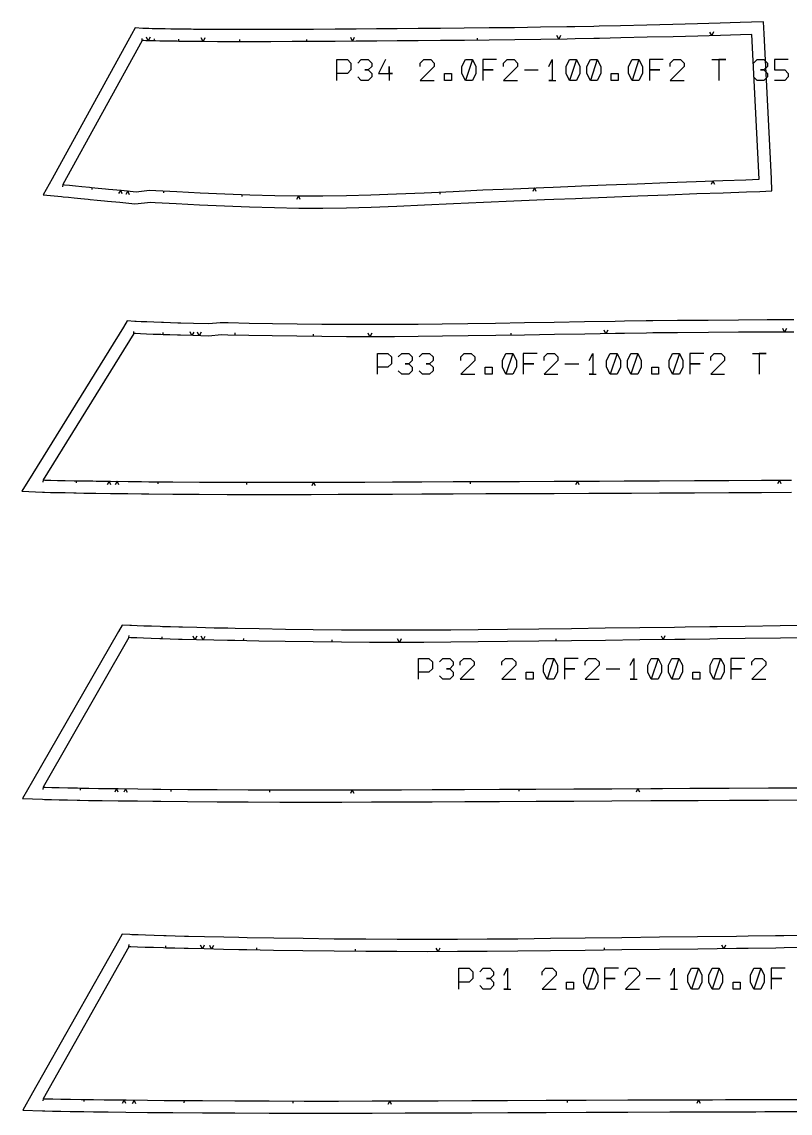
# Model space of a CAD drawing. Header units: metres. Extents: x -12 to 17699, y -154 to 17579.
# Drawn here: x 15967 to 16599, y 11891 to 12790 of the extents above; entities that cross this region are included whole.
import ezdxf

# ---------------------------------------------------------------- set-up
doc = ezdxf.new("R2010")
doc.units = ezdxf.units.M

msp = doc.modelspace()

# ---------------------------------------------------------------- linework, layer by layer
at = {"layer": 'Marge'}
msp.add_lwpolyline([(15999.187, 12645.829), (16000.511, 12645.687), (16004.917, 12645.276), (16009.745, 12644.843), (16015.091, 12644.325), (16021.247, 12643.693), (16022.845, 12643.525), (16028.487, 12642.96), (16034.602, 12642.365), (16037.085, 12642.134), (16047.306, 12641.152), (16059.647, 12639.89), (16072.871, 12641.36), (16076.296, 12640.985), (16093.711, 12640.031), (16112.942, 12639.07), (16133.264, 12638.167), (16153.951, 12637.393), (16174.455, 12636.804), (16194.514, 12636.459), (16214.211, 12636.405), (16233.841, 12636.659), (16253.982, 12637.239), (16275.347, 12638.086), (16298.127, 12639.083), (16321.948, 12640.168), (16346.533, 12641.299), (16371.457, 12642.385), (16396.729, 12643.399), (16404.329, 12643.697), (16422.329, 12644.383), (16427.695, 12644.588), (16448.032, 12645.425), (16473.493, 12646.44), (16498.322, 12647.392), (16522.029, 12648.264), (16543.877, 12649.046), (16562.907, 12649.722), (16573.891, 12650.137), (16584.009, 12650.52), (16583.501, 12660.633), (16577.5, 12779.931), (16577.007, 12789.743), (16567.187, 12789.423), (16557.796, 12789.117), (16541.47, 12788.611), (16522.715, 12788.063), (16502.374, 12787.508), (16481.096, 12786.976), (16459.271, 12786.48), (16441.851, 12786.113), (16437.261, 12786.018), (16421.795, 12785.721), (16415.279, 12785.599), (16393.567, 12785.237), (16372.196, 12784.928), (16351.141, 12784.671), (16330.711, 12784.459), (16311.153, 12784.283), (16292.82, 12784.135), (16275.524, 12784.001), (16258.628, 12783.871), (16241.666, 12783.742), (16224.398, 12783.616), (16206.766, 12783.502), (16189.017, 12783.41), (16171.625, 12783.351), (16155.221, 12783.332), (16140.393, 12783.354), (16135.897, 12783.365), (16127.566, 12783.4), (16116.815, 12783.471), (16107.929, 12783.547), (16105.841, 12783.567), (16100.6, 12783.622), (16095.824, 12783.681), (16094.455, 12783.699), (16089.176, 12783.778), (16084.548, 12783.854), (16080.468, 12783.928), (16076.898, 12783.999), (16075.844, 12784.021), (16073.852, 12784.066), (16071.234, 12784.134), (16069.065, 12784.201), (16067.487, 12784.261), (16066.613, 12784.303), (16066.229, 12784.328), (16059.891, 12784.737), (16056.826, 12779.174), (15991.494, 12660.597), (15984.239, 12647.43)], close=True, dxfattribs=at)
for points in [[(16601.951, 12544.361), (16580.101, 12544.25), (16556.405, 12544.101), (16531.611, 12543.92), (16506.206, 12543.722), (16485.887, 12543.558), (16480.536, 12543.474), (16462.556, 12543.195), (16454.961, 12543.077), (16429.691, 12542.681), (16404.781, 12542.277), (16380.239, 12541.875), (16356.474, 12541.498), (16333.776, 12541.152), (16312.575, 12540.851), (16292.67, 12540.621), (16273.283, 12540.479), (16253.821, 12540.429), (16233.96, 12540.479), (16213.613, 12540.622), (16193.063, 12540.847), (16172.854, 12541.146), (16153.725, 12541.496), (16136.38, 12541.88), (16129.911, 12541.974), (16120.593, 12541.051), (16107.908, 12541.373), (16097.486, 12541.639), (16094.993, 12541.716), (16088.855, 12541.899), (16083.138, 12542.117), (16081.514, 12542.177), (16075.125, 12542.433), (16069.591, 12542.628), (16064.842, 12542.796), (16060.786, 12542.993), (16059.453, 12543.095), (16053.39, 12543.558), (16050.189, 12538.387), (15975.545, 12417.791), (15966.572, 12403.294), (15983.605, 12402.538), (15985.127, 12402.47), (15990.222, 12402.333), (15995.848, 12402.229), (16002.128, 12402.112), (16009.303, 12401.96), (16011.207, 12401.924), (16017.683, 12401.8), (16024.789, 12401.699), (16027.611, 12401.659), (16039.514, 12401.521), (16053.902, 12401.354), (16065.021, 12401.207), (16071.067, 12401.14), (16090.819, 12400.96), (16112.605, 12400.81), (16135.609, 12400.701), (16159, 12400.638), (16182.158, 12400.624), (16204.77, 12400.658), (16226.932, 12400.735), (16248.999, 12400.841), (16271.641, 12400.959), (16295.732, 12401.078), (16321.507, 12401.195), (16348.492, 12401.308), (16376.359, 12401.417), (16404.641, 12401.53), (16433.329, 12401.653), (16441.951, 12401.69), (16462.365, 12401.779), (16468.442, 12401.805), (16491.448, 12401.905), (16520.307, 12402.028), (16548.458, 12402.146), (16575.346, 12402.265), (16600.125, 12402.378)], [(16618.913, 12292.692), (16590.766, 12292.327), (16561.912, 12291.952), (16538.909, 12291.658), (16532.833, 12291.579), (16512.422, 12291.318), (16503.8, 12291.208), (16475.116, 12290.838), (16446.837, 12290.464), (16418.975, 12290.092), (16391.995, 12289.742), (16366.228, 12289.422), (16342.157, 12289.143), (16319.557, 12288.929), (16297.545, 12288.799), (16275.447, 12288.758), (16252.898, 12288.815), (16229.797, 12288.965), (16206.463, 12289.199), (16183.514, 12289.506), (16161.788, 12289.867), (16142.087, 12290.26), (16136.041, 12290.397), (16124.911, 12290.625), (16110.527, 12290.961), (16098.688, 12291.239), (16095.868, 12291.316), (16088.876, 12291.505), (16082.403, 12291.722), (16080.547, 12291.785), (16073.317, 12292.047), (16067.033, 12292.253), (16061.598, 12292.43), (16056.895, 12292.631), (16055.375, 12292.73), (16049.158, 12293.131), (16046.058, 12287.728), (15975.375, 12164.58), (15967.204, 12150.343), (15983.603, 12149.612), (15985.3, 12149.536), (15990.954, 12149.38), (15997.212, 12149.26), (16004.209, 12149.125), (16012.207, 12148.95), (16014.326, 12148.908), (16021.541, 12148.765), (16029.451, 12148.646), (16032.593, 12148.599), (16045.848, 12148.434), (16061.873, 12148.236), (16074.272, 12148.071), (16080.996, 12147.991), (16102.99, 12147.772), (16127.246, 12147.586), (16152.858, 12147.444), (16178.897, 12147.354), (16204.675, 12147.319), (16229.842, 12147.341), (16254.507, 12147.414), (16279.068, 12147.524), (16304.27, 12147.656), (16331.087, 12147.795), (16359.779, 12147.938), (16389.817, 12148.081), (16420.837, 12148.221), (16452.319, 12148.366), (16484.249, 12148.519), (16493.847, 12148.566), (16516.568, 12148.676), (16523.333, 12148.708), (16548.941, 12148.832), (16581.064, 12148.985), (16612.4, 12149.134)], [(16619.398, 12037.529), (16593.793, 12037.222), (16587.029, 12037.14), (16564.31, 12036.869), (16554.713, 12036.754), (16522.785, 12036.37), (16491.306, 12035.983), (16460.289, 12035.599), (16430.256, 12035.236), (16401.572, 12034.901), (16374.775, 12034.607), (16349.613, 12034.377), (16325.106, 12034.23), (16300.503, 12034.174), (16275.396, 12034.219), (16249.674, 12034.362), (16223.689, 12034.592), (16198.131, 12034.901), (16173.933, 12035.267), (16151.987, 12035.67), (16145.264, 12035.811), (16132.861, 12036.052), (16116.84, 12036.399), (16103.647, 12036.686), (16100.506, 12036.765), (16092.708, 12036.961), (16085.495, 12037.188), (16083.423, 12037.253), (16075.371, 12037.527), (16068.37, 12037.742), (16062.298, 12037.927), (16057.025, 12038.14), (16055.329, 12038.244), (16049.086, 12038.628), (16046.009, 12033.181), (15975.341, 11908.066), (15967.29, 11893.811), (15983.649, 11893.156), (15985.522, 11893.081), (15991.733, 11892.933), (15998.62, 11892.823), (16006.337, 11892.698), (16015.162, 11892.534), (16017.495, 11892.496), (16025.451, 11892.363), (16034.163, 11892.257), (16037.628, 11892.215), (16052.235, 11892.072), (16069.9, 11891.9), (16083.575, 11891.759), (16090.981, 11891.691), (16115.22, 11891.508), (16141.948, 11891.361), (16170.166, 11891.259), (16198.853, 11891.209), (16227.248, 11891.211), (16254.967, 11891.263), (16282.13, 11891.359), (16309.177, 11891.481), (16336.931, 11891.612), (16366.467, 11891.736), (16398.071, 11891.855), (16431.161, 11891.967), (16465.335, 11892.07), (16500.018, 11892.178), (16535.194, 11892.3), (16545.768, 11892.337), (16570.798, 11892.426), (16578.25, 11892.451), (16606.46, 11892.549)]]:
    msp.add_lwpolyline(points, dxfattribs=at)
at = {"layer": 'Patron'}
msp.add_lwpolyline([(16000.253, 12655.772), (16001.576, 12655.63), (16005.843, 12655.233), (16010.637, 12654.803), (16016.056, 12654.278), (16022.268, 12653.641), (16023.889, 12653.471), (16029.483, 12652.911), (16035.571, 12652.318), (16038.012, 12652.091), (16048.261, 12651.107), (16060.664, 12649.838), (16071.564, 12651.274), (16076.872, 12650.969), (16094.258, 12650.016), (16113.441, 12649.057), (16133.708, 12648.157), (16154.324, 12647.386), (16174.742, 12646.8), (16194.686, 12646.457), (16214.238, 12646.405), (16233.711, 12646.658), (16253.693, 12647.235), (16274.951, 12648.079), (16297.69, 12649.074), (16321.493, 12650.157), (16346.073, 12651.288), (16371.021, 12652.376), (16396.329, 12653.391), (16403.936, 12653.69), (16421.949, 12654.376), (16427.312, 12654.581), (16447.621, 12655.416), (16473.095, 12656.432), (16497.939, 12657.384), (16521.661, 12658.257), (16543.519, 12659.04), (16562.552, 12659.716), (16573.513, 12660.13), (16567.513, 12779.428), (16558.105, 12779.122), (16541.762, 12778.616), (16522.987, 12778.067), (16502.624, 12777.512), (16481.324, 12776.979), (16459.482, 12776.482), (16442.058, 12776.115), (16437.454, 12776.02), (16421.981, 12775.722), (16415.446, 12775.6), (16393.711, 12775.238), (16372.318, 12774.929), (16351.244, 12774.671), (16330.801, 12774.459), (16311.234, 12774.283), (16292.898, 12774.135), (16275.601, 12774.002), (16258.705, 12773.872), (16241.739, 12773.742), (16224.462, 12773.616), (16206.817, 12773.502), (16189.05, 12773.41), (16171.637, 12773.351), (16155.207, 12773.332), (16140.369, 12773.354), (16135.855, 12773.365), (16127.5, 12773.4), (16116.729, 12773.471), (16107.837, 12773.548), (16105.735, 12773.567), (16100.477, 12773.623), (16095.696, 12773.682), (16094.306, 12773.7), (16089.01, 12773.779), (16084.367, 12773.856), (16080.269, 12773.93), (16076.69, 12774.001), (16075.619, 12774.024), (16073.591, 12774.069), (16070.924, 12774.139), (16068.681, 12774.208), (16066.992, 12774.273), (16065.968, 12774.324), (16065.585, 12774.349)], close=True, dxfattribs=at)
for points in [[(16602.002, 12534.361), (16580.163, 12534.25), (16556.478, 12534.101), (16531.689, 12533.92), (16506.287, 12533.722), (16486.045, 12533.56), (16480.691, 12533.476), (16462.712, 12533.197), (16455.118, 12533.078), (16429.853, 12532.682), (16404.944, 12532.278), (16380.398, 12531.877), (16356.626, 12531.499), (16333.918, 12531.153), (16312.69, 12530.852), (16292.743, 12530.621), (16273.309, 12530.479), (16253.796, 12530.43), (16233.889, 12530.479), (16213.504, 12530.622), (16192.915, 12530.848), (16172.671, 12531.147), (16153.504, 12531.499), (16136.129, 12531.883), (16130.825, 12532.016), (16120.339, 12531.054), (16107.653, 12531.376), (16097.18, 12531.644), (16094.694, 12531.72), (16088.474, 12531.907), (16082.773, 12532.124), (16081.114, 12532.185), (16074.772, 12532.439), (16069.234, 12532.634), (16064.349, 12532.809), (16060.024, 12533.022), (16058.692, 12533.124), (15984.048, 12412.528), (15985.57, 12412.461), (15990.488, 12412.329), (15996.031, 12412.228), (16002.314, 12412.111), (16009.515, 12411.958), (16011.398, 12411.922), (16017.874, 12411.799), (16024.931, 12411.698), (16027.753, 12411.658), (16039.63, 12411.52), (16054.018, 12411.354), (16065.153, 12411.206), (16071.178, 12411.14), (16090.911, 12410.959), (16112.673, 12410.81), (16135.657, 12410.701), (16159.027, 12410.638), (16182.164, 12410.624), (16204.755, 12410.658), (16226.897, 12410.735), (16248.951, 12410.84), (16271.589, 12410.959), (16295.683, 12411.078), (16321.462, 12411.195), (16348.45, 12411.308), (16376.32, 12411.417), (16404.602, 12411.529), (16433.286, 12411.653), (16441.908, 12411.69), (16462.321, 12411.779), (16468.399, 12411.805), (16491.404, 12411.905), (16520.264, 12412.027), (16548.416, 12412.146), (16575.302, 12412.265), (16600.079, 12412.377)], [(16619.043, 12282.693), (16590.895, 12282.327), (16562.04, 12281.953), (16539.038, 12281.658), (16532.961, 12281.58), (16512.55, 12281.319), (16503.929, 12281.208), (16475.248, 12280.839), (16446.97, 12280.464), (16419.104, 12280.093), (16392.12, 12279.743), (16366.344, 12279.423), (16342.252, 12279.144), (16319.616, 12278.929), (16297.563, 12278.799), (16275.422, 12278.758), (16252.833, 12278.815), (16229.697, 12278.966), (16206.329, 12279.2), (16183.348, 12279.507), (16161.588, 12279.869), (16141.86, 12280.262), (16135.836, 12280.399), (16124.677, 12280.627), (16110.292, 12280.964), (16098.417, 12281.243), (16095.597, 12281.319), (16088.541, 12281.511), (16082.067, 12281.728), (16080.185, 12281.791), (16072.988, 12282.052), (16066.707, 12282.259), (16061.166, 12282.439), (16056.25, 12282.652), (16054.73, 12282.75), (15984.048, 12159.602), (15985.746, 12159.526), (15991.227, 12159.377), (15997.403, 12159.259), (16004.403, 12159.123), (16012.426, 12158.948), (16014.524, 12158.906), (16021.739, 12158.763), (16029.601, 12158.645), (16032.743, 12158.598), (16045.972, 12158.434), (16061.997, 12158.235), (16074.405, 12158.07), (16081.115, 12157.99), (16103.09, 12157.772), (16127.323, 12157.586), (16152.914, 12157.444), (16178.932, 12157.354), (16204.688, 12157.319), (16229.834, 12157.341), (16254.478, 12157.414), (16279.023, 12157.524), (16304.218, 12157.656), (16331.036, 12157.795), (16359.729, 12157.938), (16389.769, 12158.081), (16420.792, 12158.221), (16452.273, 12158.366), (16484.201, 12158.519), (16493.799, 12158.565), (16516.52, 12158.676), (16523.286, 12158.708), (16548.893, 12158.832), (16581.017, 12158.985), (16612.352, 12159.134)], [(16619.518, 12027.53), (16593.914, 12027.223), (16587.149, 12027.141), (16564.43, 12026.87), (16554.833, 12026.755), (16522.908, 12026.371), (16491.43, 12025.983), (16460.41, 12025.6), (16430.373, 12025.237), (16401.682, 12024.902), (16374.866, 12024.608), (16349.673, 12024.377), (16325.129, 12024.23), (16300.485, 12024.174), (16275.34, 12024.219), (16249.585, 12024.363), (16223.568, 12024.593), (16197.98, 12024.902), (16173.749, 12025.269), (16151.778, 12025.672), (16145.069, 12025.812), (16132.645, 12026.055), (16116.623, 12026.402), (16103.396, 12026.689), (16100.254, 12026.768), (16092.393, 12026.966), (16085.181, 12027.193), (16083.083, 12027.259), (16075.063, 12027.531), (16068.065, 12027.747), (16061.891, 12027.935), (16056.412, 12028.159), (16054.716, 12028.263), (15984.048, 11903.148), (15985.922, 11903.073), (15991.969, 11902.93), (15998.779, 11902.822), (16006.499, 11902.697), (16015.347, 11902.533), (16017.661, 11902.494), (16025.617, 11902.362), (16034.285, 11902.257), (16037.75, 11902.215), (16052.333, 11902.072), (16069.997, 11901.9), (16083.678, 11901.759), (16091.074, 11901.69), (16115.295, 11901.507), (16142.003, 11901.361), (16170.202, 11901.259), (16198.87, 11901.209), (16227.247, 11901.211), (16254.949, 11901.263), (16282.095, 11901.359), (16309.131, 11901.481), (16336.884, 11901.612), (16366.425, 11901.736), (16398.034, 11901.855), (16431.128, 11901.967), (16465.305, 11902.07), (16499.987, 11902.178), (16535.16, 11902.3), (16545.732, 11902.337), (16570.763, 11902.426), (16578.216, 11902.451), (16606.426, 11902.549)]]:
    msp.add_lwpolyline(points, dxfattribs=at)
at = {"layer": 'Repers points'}
for p, q in [((16065.585, 12774.349), (16065.701, 12776.145)), ((16075.619, 12774.024), (16075.659, 12775.823)), ((16095.696, 12773.682), (16095.719, 12775.482)), ((16145.895, 12773.346), (16145.897, 12775.146)), ((16201.114, 12773.472), (16201.105, 12775.272)), ((16341.67, 12774.572), (16341.651, 12776.372)), ((16000.253, 12655.772), (16000.061, 12653.982)), ((16024.282, 12653.431), (16024.103, 12651.64)), ((16083.291, 12650.617), (16083.192, 12648.82)), ((16147.715, 12647.633), (16147.648, 12645.835)), ((16310.53, 12649.658), (16310.612, 12647.86)), ((16058.692, 12533.124), (16058.829, 12534.918)), ((16082.814, 12532.123), (16082.882, 12533.921)), ((16142.049, 12531.752), (16142.089, 12533.551)), ((16206.535, 12530.699), (16206.555, 12532.499)), ((16369.419, 12531.702), (16369.39, 12533.502)), ((15984.048, 12412.528), (15983.968, 12410.73)), ((16011.387, 12411.922), (16011.352, 12410.123)), ((16078.501, 12411.073), (16078.485, 12409.273)), ((16151.469, 12410.658), (16151.464, 12408.859)), ((16335.675, 12411.255), (16335.682, 12409.455)), ((16054.73, 12282.75), (16054.846, 12284.547)), ((16082.056, 12281.728), (16082.117, 12283.527)), ((16149.156, 12280.117), (16149.192, 12281.916)), ((16222.117, 12279.042), (16222.136, 12280.842)), ((16406.318, 12279.927), (16406.294, 12281.727)), ((15984.048, 12159.602), (15983.968, 12157.804)), ((16014.512, 12158.906), (16014.476, 12157.107)), ((16089.265, 12157.909), (16089.247, 12156.109)), ((16170.513, 12157.383), (16170.506, 12155.583)), ((16375.547, 12158.013), (16375.556, 12156.213)), ((16054.716, 12028.263), (16054.827, 12030.06)), ((16085.168, 12027.193), (16085.225, 12028.992)), ((16159.909, 12025.523), (16159.942, 12027.322)), ((16241.151, 12024.437), (16241.167, 12026.237)), ((16446.181, 12025.428), (16446.159, 12027.227)), ((15984.048, 11903.148), (15983.976, 11901.349)), ((16017.648, 11902.494), (16017.619, 11900.695)), ((16100.058, 11901.622), (16100.044, 11899.822)), ((16189.598, 11901.225), (16189.595, 11899.425)), ((16415.472, 11901.914), (16415.479, 11900.114))]:
    msp.add_line(p, q, dxfattribs=at)
at = {"layer": 'Repers suspente'}
for p, q in [((16070.6, 12774.149), (16069.194, 12777.194)), ((16408.43, 12775.483), (16406.88, 12778.458)), ((16409.879, 12778.508), (16408.43, 12775.483)), ((16534.397, 12778.4), (16532.81, 12781.355)), ((16535.809, 12781.443), (16534.397, 12778.4)), ((16072.193, 12777.101), (16070.6, 12774.149)), ((16115.775, 12773.48), (16114.301, 12776.492)), ((16117.301, 12776.467), (16115.775, 12773.48)), ((16238.763, 12773.72), (16237.242, 12776.709)), ((16240.242, 12776.731), (16238.763, 12773.72)), ((16388.422, 12653.074), (16387.043, 12650.016)), ((16390.041, 12650.136), (16388.422, 12653.074)), ((16535.324, 12658.746), (16533.932, 12655.694)), ((16536.93, 12655.802), (16535.324, 12658.746)), ((16047.978, 12651.134), (16046.198, 12648.291)), ((16049.184, 12648.004), (16047.978, 12651.134)), ((16053.869, 12650.533), (16052.072, 12647.701)), ((16055.056, 12647.396), (16053.869, 12650.533)), ((16194.206, 12646.466), (16192.655, 12643.492)), ((16195.654, 12643.44), (16194.206, 12646.466)), ((16447.375, 12532.957), (16445.828, 12535.933)), ((16448.828, 12535.98), (16447.375, 12532.957)), ((16594.379, 12534.322), (16592.864, 12537.315)), ((16595.864, 12537.33), (16594.379, 12534.322)), ((16106.609, 12531.403), (16105.186, 12534.44)), ((16108.185, 12534.364), (16106.609, 12531.403)), ((16112.529, 12531.253), (16111.106, 12534.29)), ((16114.105, 12534.214), (16112.529, 12531.253)), ((16253.041, 12530.431), (16251.548, 12533.435)), ((16254.548, 12533.428), (16253.041, 12530.431)), ((16038.334, 12411.535), (16036.8, 12408.553)), ((16039.799, 12408.518), (16038.334, 12411.535)), ((16045.037, 12411.458), (16043.502, 12408.475)), ((16046.502, 12408.441), (16045.037, 12411.458)), ((16206.688, 12410.665), (16205.198, 12407.66)), ((16208.198, 12407.67), (16206.688, 12410.665)), ((16423.853, 12411.612), (16422.365, 12408.606)), ((16425.365, 12408.619), (16423.853, 12411.612)), ((16590.114, 12412.332), (16588.627, 12409.325)), ((16591.627, 12409.339), (16590.114, 12412.332)), ((16108.997, 12280.995), (16107.567, 12284.029)), ((16110.567, 12283.959), (16108.997, 12280.995)), ((16115.698, 12280.838), (16114.268, 12283.872)), ((16117.268, 12283.802), (16115.698, 12280.838)), ((16494.488, 12281.087), (16492.95, 12284.067)), ((16495.95, 12284.106), (16494.488, 12281.087)), ((16277.335, 12278.761), (16275.83, 12281.759)), ((16278.83, 12281.764), (16277.335, 12278.761)), ((16044.529, 12158.452), (16042.992, 12155.47)), ((16045.992, 12155.433), (16044.529, 12158.452)), ((16051.994, 12158.359), (16050.457, 12155.378)), ((16053.457, 12155.341), (16051.994, 12158.359)), ((16238.541, 12157.367), (16237.05, 12154.362)), ((16240.05, 12154.371), (16238.541, 12157.367)), ((16473.701, 12158.468), (16472.215, 12155.461)), ((16475.215, 12155.476), (16473.701, 12158.468)), ((16115.18, 12026.433), (16113.745, 12029.465)), ((16116.744, 12029.4), (16115.18, 12026.433)), ((16122.643, 12026.271), (16121.209, 12029.303)), ((16124.208, 12029.238), (16122.643, 12026.271)), ((16309.179, 12024.194), (16307.672, 12027.191)), ((16310.672, 12027.197), (16309.179, 12024.194)), ((16544.328, 12026.628), (16542.792, 12029.61)), ((16545.791, 12029.646), (16544.328, 12026.628)), ((16050.744, 11902.087), (16049.214, 11899.102)), ((16052.214, 11899.073), (16050.744, 11902.087)), ((16058.973, 11902.007), (16057.444, 11899.022)), ((16060.444, 11898.993), (16058.973, 11902.007)), ((16269.364, 11901.314), (16267.875, 11898.309)), ((16270.875, 11898.319), (16269.364, 11901.314)), ((16523.608, 11902.26), (16522.118, 11899.255)), ((16525.118, 11899.265), (16523.608, 11902.26))]:
    msp.add_line(p, q, dxfattribs=at)
at = {"layer": 'Text'}
for p, q in [((16225.966, 12741.525), (16225.966, 12758.667)), ((16225.966, 12758.667), (16234.537, 12758.667)), ((16234.537, 12758.667), (16237.395, 12755.81)), ((16237.395, 12755.81), (16237.395, 12750.096)), ((16243.109, 12755.81), (16245.966, 12758.667)), ((16245.966, 12758.667), (16251.68, 12758.667)), ((16251.68, 12758.667), (16254.537, 12755.81)), ((16254.537, 12752.953), (16251.68, 12750.096)), ((16254.537, 12755.81), (16254.537, 12752.953)), ((16265.966, 12758.667), (16260.252, 12747.239)), ((16268.823, 12747.239), (16268.823, 12752.953)), ((16268.823, 12752.953), (16268.823, 12741.525)), ((16294.537, 12755.81), (16297.395, 12758.667)), ((16294.537, 12752.953), (16294.537, 12755.81)), ((16305.966, 12752.953), (16294.537, 12741.525)), ((16297.395, 12758.667), (16303.109, 12758.667)), ((16303.109, 12758.667), (16305.966, 12755.81)), ((16305.966, 12755.81), (16305.966, 12752.953)), ((16328.823, 12752.953), (16331.68, 12758.667)), ((16328.823, 12747.239), (16328.823, 12752.953)), ((16331.68, 12758.667), (16337.395, 12758.667)), ((16337.395, 12758.667), (16331.68, 12741.525)), ((16337.395, 12758.667), (16340.252, 12752.953)), ((16340.252, 12752.953), (16340.252, 12747.239)), ((16357.395, 12758.667), (16345.966, 12758.667)), ((16345.966, 12758.667), (16345.966, 12750.096)), ((16363.109, 12755.81), (16365.966, 12758.667)), ((16363.109, 12752.953), (16363.109, 12755.81)), ((16374.537, 12752.953), (16363.109, 12741.525)), ((16365.966, 12758.667), (16371.68, 12758.667)), ((16371.68, 12758.667), (16374.537, 12755.81)), ((16374.537, 12755.81), (16374.537, 12752.953)), ((16400.252, 12752.953), (16403.109, 12758.667)), ((16403.109, 12758.667), (16403.109, 12741.525)), ((16414.537, 12752.953), (16417.395, 12758.667)), ((16414.537, 12747.239), (16414.537, 12752.953)), ((16417.395, 12758.667), (16423.109, 12758.667)), ((16423.109, 12758.667), (16417.395, 12741.525)), ((16423.109, 12758.667), (16425.966, 12752.953)), ((16425.966, 12752.953), (16425.966, 12747.239)), ((16431.68, 12752.953), (16434.537, 12758.667)), ((16431.68, 12747.239), (16431.68, 12752.953)), ((16434.537, 12758.667), (16440.252, 12758.667)), ((16440.252, 12758.667), (16434.537, 12741.525)), ((16440.252, 12758.667), (16443.109, 12752.953)), ((16443.109, 12752.953), (16443.109, 12747.239)), ((16465.966, 12752.953), (16468.823, 12758.667)), ((16465.966, 12747.239), (16465.966, 12752.953)), ((16468.823, 12758.667), (16474.537, 12758.667)), ((16474.537, 12758.667), (16468.823, 12741.525)), ((16474.537, 12758.667), (16477.395, 12752.953)), ((16477.395, 12752.953), (16477.395, 12747.239)), ((16494.537, 12758.667), (16483.109, 12758.667)), ((16483.109, 12758.667), (16483.109, 12750.096)), ((16500.252, 12755.81), (16503.109, 12758.667)), ((16500.252, 12752.953), (16500.252, 12755.81)), ((16511.68, 12752.953), (16500.252, 12741.525)), ((16503.109, 12758.667), (16508.823, 12758.667)), ((16508.823, 12758.667), (16511.68, 12755.81)), ((16511.68, 12755.81), (16511.68, 12752.953)), ((16534.537, 12758.667), (16545.966, 12758.667)), ((16545.966, 12758.667), (16540.252, 12758.667)), ((16540.252, 12758.667), (16540.252, 12741.525)), ((16568.823, 12755.81), (16571.68, 12758.667)), ((16571.68, 12758.667), (16577.395, 12758.667)), ((16577.395, 12758.667), (16580.252, 12755.81)), ((16580.252, 12752.953), (16577.395, 12750.096)), ((16580.252, 12755.81), (16580.252, 12752.953)), ((16597.395, 12758.667), (16585.966, 12758.667)), ((16585.966, 12758.667), (16585.966, 12750.096)), ((16234.537, 12747.239), (16225.966, 12747.239)), ((16237.395, 12750.096), (16234.537, 12747.239)), ((16245.966, 12741.525), (16243.109, 12744.382)), ((16251.68, 12741.525), (16245.966, 12741.525)), ((16251.68, 12750.096), (16248.823, 12750.096)), ((16248.823, 12750.096), (16251.68, 12750.096)), ((16251.68, 12750.096), (16254.537, 12747.239)), ((16254.537, 12744.382), (16251.68, 12741.525)), ((16254.537, 12747.239), (16254.537, 12744.382)), ((16260.252, 12747.239), (16271.68, 12747.239)), ((16271.68, 12747.239), (16268.823, 12747.239)), ((16294.537, 12741.525), (16305.966, 12741.525)), ((16314.537, 12747.239), (16320.252, 12747.239)), ((16314.537, 12741.525), (16314.537, 12747.239)), ((16320.252, 12741.525), (16314.537, 12741.525)), ((16320.252, 12747.239), (16320.252, 12741.525)), ((16331.68, 12741.525), (16328.823, 12747.239)), ((16337.395, 12741.525), (16331.68, 12741.525)), ((16340.252, 12747.239), (16337.395, 12741.525)), ((16345.966, 12750.096), (16354.537, 12750.096)), ((16354.537, 12750.096), (16345.966, 12750.096)), ((16345.966, 12750.096), (16345.966, 12741.525)), ((16363.109, 12741.525), (16374.537, 12741.525)), ((16380.252, 12750.096), (16391.68, 12750.096)), ((16403.109, 12741.525), (16400.252, 12741.525)), ((16400.252, 12741.525), (16405.966, 12741.525)), ((16417.395, 12741.525), (16414.537, 12747.239)), ((16423.109, 12741.525), (16417.395, 12741.525)), ((16425.966, 12747.239), (16423.109, 12741.525)), ((16434.537, 12741.525), (16431.68, 12747.239)), ((16440.252, 12741.525), (16434.537, 12741.525)), ((16443.109, 12747.239), (16440.252, 12741.525)), ((16451.68, 12747.239), (16457.395, 12747.239)), ((16451.68, 12741.525), (16451.68, 12747.239)), ((16457.395, 12741.525), (16451.68, 12741.525)), ((16457.395, 12747.239), (16457.395, 12741.525)), ((16468.823, 12741.525), (16465.966, 12747.239)), ((16474.537, 12741.525), (16468.823, 12741.525)), ((16477.395, 12747.239), (16474.537, 12741.525)), ((16483.109, 12750.096), (16491.68, 12750.096)), ((16491.68, 12750.096), (16483.109, 12750.096)), ((16483.109, 12750.096), (16483.109, 12741.525)), ((16500.252, 12741.525), (16511.68, 12741.525)), ((16571.68, 12741.525), (16568.823, 12744.382)), ((16577.395, 12741.525), (16571.68, 12741.525)), ((16577.395, 12750.096), (16574.537, 12750.096)), ((16574.537, 12750.096), (16577.395, 12750.096)), ((16577.395, 12750.096), (16580.252, 12747.239)), ((16580.252, 12744.382), (16577.395, 12741.525)), ((16580.252, 12747.239), (16580.252, 12744.382)), ((16585.966, 12750.096), (16594.537, 12750.096)), ((16594.537, 12741.525), (16585.966, 12741.525)), ((16594.537, 12750.096), (16597.395, 12747.239)), ((16597.395, 12744.382), (16594.537, 12741.525)), ((16597.395, 12747.239), (16597.395, 12744.382)), ((16259.303, 12499.611), (16259.303, 12516.754)), ((16259.303, 12516.754), (16267.875, 12516.754)), ((16267.875, 12516.754), (16270.732, 12513.896)), ((16276.446, 12513.896), (16279.303, 12516.754)), ((16279.303, 12516.754), (16285.018, 12516.754)), ((16285.018, 12516.754), (16287.875, 12513.896)), ((16293.589, 12513.896), (16296.446, 12516.754)), ((16296.446, 12516.754), (16302.16, 12516.754)), ((16302.16, 12516.754), (16305.018, 12513.896)), ((16327.875, 12513.896), (16330.732, 12516.754)), ((16330.732, 12516.754), (16336.446, 12516.754)), ((16336.446, 12516.754), (16339.303, 12513.896)), ((16362.16, 12511.039), (16365.018, 12516.754)), ((16365.018, 12516.754), (16370.732, 12516.754)), ((16370.732, 12516.754), (16365.018, 12499.611)), ((16370.732, 12516.754), (16373.589, 12511.039)), ((16390.732, 12516.754), (16379.303, 12516.754)), ((16379.303, 12516.754), (16379.303, 12508.182)), ((16396.446, 12513.896), (16399.303, 12516.754)), ((16399.303, 12516.754), (16405.018, 12516.754)), ((16405.018, 12516.754), (16407.875, 12513.896)), ((16433.589, 12511.039), (16436.446, 12516.754)), ((16436.446, 12516.754), (16436.446, 12499.611)), ((16447.875, 12511.039), (16450.732, 12516.754)), ((16450.732, 12516.754), (16456.446, 12516.754)), ((16456.446, 12516.754), (16450.732, 12499.611)), ((16456.446, 12516.754), (16459.303, 12511.039)), ((16465.018, 12511.039), (16467.875, 12516.754)), ((16467.875, 12516.754), (16473.589, 12516.754)), ((16473.589, 12516.754), (16467.875, 12499.611)), ((16473.589, 12516.754), (16476.446, 12511.039)), ((16499.303, 12511.039), (16502.16, 12516.754)), ((16502.16, 12516.754), (16507.875, 12516.754)), ((16507.875, 12516.754), (16502.16, 12499.611)), ((16507.875, 12516.754), (16510.732, 12511.039)), ((16527.875, 12516.754), (16516.446, 12516.754)), ((16516.446, 12516.754), (16516.446, 12508.182)), ((16533.589, 12513.896), (16536.446, 12516.754)), ((16536.446, 12516.754), (16542.16, 12516.754)), ((16542.16, 12516.754), (16545.018, 12513.896)), ((16567.875, 12516.754), (16579.303, 12516.754)), ((16579.303, 12516.754), (16573.589, 12516.754)), ((16573.589, 12516.754), (16573.589, 12499.611)), ((16270.732, 12508.182), (16267.875, 12505.325)), ((16270.732, 12513.896), (16270.732, 12508.182)), ((16285.018, 12508.182), (16282.16, 12508.182)), ((16282.16, 12508.182), (16285.018, 12508.182)), ((16287.875, 12511.039), (16285.018, 12508.182)), ((16285.018, 12508.182), (16287.875, 12505.325)), ((16287.875, 12513.896), (16287.875, 12511.039)), ((16302.16, 12508.182), (16299.303, 12508.182)), ((16299.303, 12508.182), (16302.16, 12508.182)), ((16305.018, 12511.039), (16302.16, 12508.182)), ((16302.16, 12508.182), (16305.018, 12505.325)), ((16305.018, 12513.896), (16305.018, 12511.039)), ((16327.875, 12511.039), (16327.875, 12513.896)), ((16339.303, 12511.039), (16327.875, 12499.611)), ((16339.303, 12513.896), (16339.303, 12511.039)), ((16362.16, 12505.325), (16362.16, 12511.039)), ((16373.589, 12511.039), (16373.589, 12505.325)), ((16379.303, 12508.182), (16387.875, 12508.182)), ((16387.875, 12508.182), (16379.303, 12508.182)), ((16379.303, 12508.182), (16379.303, 12499.611)), ((16396.446, 12511.039), (16396.446, 12513.896)), ((16407.875, 12511.039), (16396.446, 12499.611)), ((16407.875, 12513.896), (16407.875, 12511.039)), ((16413.589, 12508.182), (16425.018, 12508.182)), ((16447.875, 12505.325), (16447.875, 12511.039)), ((16459.303, 12511.039), (16459.303, 12505.325)), ((16465.018, 12505.325), (16465.018, 12511.039)), ((16476.446, 12511.039), (16476.446, 12505.325)), ((16499.303, 12505.325), (16499.303, 12511.039)), ((16510.732, 12511.039), (16510.732, 12505.325)), ((16516.446, 12508.182), (16525.018, 12508.182)), ((16525.018, 12508.182), (16516.446, 12508.182)), ((16516.446, 12508.182), (16516.446, 12499.611)), ((16533.589, 12511.039), (16533.589, 12513.896)), ((16545.018, 12511.039), (16533.589, 12499.611)), ((16545.018, 12513.896), (16545.018, 12511.039)), ((16267.875, 12505.325), (16259.303, 12505.325)), ((16279.303, 12499.611), (16276.446, 12502.468)), ((16285.018, 12499.611), (16279.303, 12499.611)), ((16287.875, 12502.468), (16285.018, 12499.611)), ((16287.875, 12505.325), (16287.875, 12502.468)), ((16296.446, 12499.611), (16293.589, 12502.468)), ((16302.16, 12499.611), (16296.446, 12499.611)), ((16305.018, 12502.468), (16302.16, 12499.611)), ((16305.018, 12505.325), (16305.018, 12502.468)), ((16327.875, 12499.611), (16339.303, 12499.611)), ((16347.875, 12505.325), (16353.589, 12505.325)), ((16347.875, 12499.611), (16347.875, 12505.325)), ((16353.589, 12499.611), (16347.875, 12499.611)), ((16353.589, 12505.325), (16353.589, 12499.611)), ((16365.018, 12499.611), (16362.16, 12505.325)), ((16370.732, 12499.611), (16365.018, 12499.611)), ((16373.589, 12505.325), (16370.732, 12499.611)), ((16396.446, 12499.611), (16407.875, 12499.611)), ((16436.446, 12499.611), (16433.589, 12499.611)), ((16433.589, 12499.611), (16439.303, 12499.611)), ((16450.732, 12499.611), (16447.875, 12505.325)), ((16456.446, 12499.611), (16450.732, 12499.611)), ((16459.303, 12505.325), (16456.446, 12499.611)), ((16467.875, 12499.611), (16465.018, 12505.325)), ((16473.589, 12499.611), (16467.875, 12499.611)), ((16476.446, 12505.325), (16473.589, 12499.611)), ((16485.018, 12505.325), (16490.732, 12505.325)), ((16485.018, 12499.611), (16485.018, 12505.325)), ((16490.732, 12499.611), (16485.018, 12499.611)), ((16490.732, 12505.325), (16490.732, 12499.611)), ((16502.16, 12499.611), (16499.303, 12505.325)), ((16507.875, 12499.611), (16502.16, 12499.611)), ((16510.732, 12505.325), (16507.875, 12499.611)), ((16533.589, 12499.611), (16545.018, 12499.611)), ((16293.121, 12248.508), (16293.121, 12265.651)), ((16293.121, 12265.651), (16301.692, 12265.651)), ((16301.692, 12265.651), (16304.549, 12262.794)), ((16310.264, 12262.794), (16313.121, 12265.651)), ((16313.121, 12265.651), (16318.835, 12265.651)), ((16318.835, 12265.651), (16321.692, 12262.794)), ((16327.406, 12262.794), (16330.264, 12265.651)), ((16330.264, 12265.651), (16335.978, 12265.651)), ((16335.978, 12265.651), (16338.835, 12262.794)), ((16361.692, 12262.794), (16364.549, 12265.651)), ((16364.549, 12265.651), (16370.264, 12265.651)), ((16370.264, 12265.651), (16373.121, 12262.794)), ((16395.978, 12259.937), (16398.835, 12265.651)), ((16398.835, 12265.651), (16404.549, 12265.651)), ((16404.549, 12265.651), (16398.835, 12248.508)), ((16404.549, 12265.651), (16407.406, 12259.937)), ((16424.549, 12265.651), (16413.121, 12265.651)), ((16413.121, 12265.651), (16413.121, 12257.08)), ((16430.264, 12262.794), (16433.121, 12265.651)), ((16433.121, 12265.651), (16438.835, 12265.651)), ((16438.835, 12265.651), (16441.692, 12262.794)), ((16467.406, 12259.937), (16470.264, 12265.651)), ((16470.264, 12265.651), (16470.264, 12248.508)), ((16481.692, 12259.937), (16484.549, 12265.651)), ((16484.549, 12265.651), (16490.264, 12265.651)), ((16490.264, 12265.651), (16484.549, 12248.508)), ((16490.264, 12265.651), (16493.121, 12259.937)), ((16498.835, 12259.937), (16501.692, 12265.651)), ((16501.692, 12265.651), (16507.406, 12265.651)), ((16507.406, 12265.651), (16501.692, 12248.508)), ((16507.406, 12265.651), (16510.264, 12259.937)), ((16533.121, 12259.937), (16535.978, 12265.651)), ((16535.978, 12265.651), (16541.692, 12265.651)), ((16541.692, 12265.651), (16535.978, 12248.508)), ((16541.692, 12265.651), (16544.549, 12259.937)), ((16561.692, 12265.651), (16550.264, 12265.651)), ((16550.264, 12265.651), (16550.264, 12257.08)), ((16567.406, 12262.794), (16570.264, 12265.651)), ((16570.264, 12265.651), (16575.978, 12265.651)), ((16575.978, 12265.651), (16578.835, 12262.794)), ((16304.549, 12257.08), (16301.692, 12254.222)), ((16304.549, 12262.794), (16304.549, 12257.08)), ((16318.835, 12257.08), (16315.978, 12257.08)), ((16315.978, 12257.08), (16318.835, 12257.08)), ((16321.692, 12259.937), (16318.835, 12257.08)), ((16318.835, 12257.08), (16321.692, 12254.222)), ((16321.692, 12262.794), (16321.692, 12259.937)), ((16327.406, 12259.937), (16327.406, 12262.794)), ((16338.835, 12259.937), (16327.406, 12248.508)), ((16338.835, 12262.794), (16338.835, 12259.937)), ((16361.692, 12259.937), (16361.692, 12262.794)), ((16373.121, 12259.937), (16361.692, 12248.508)), ((16373.121, 12262.794), (16373.121, 12259.937)), ((16395.978, 12254.222), (16395.978, 12259.937)), ((16407.406, 12259.937), (16407.406, 12254.222)), ((16413.121, 12257.08), (16421.692, 12257.08)), ((16421.692, 12257.08), (16413.121, 12257.08)), ((16413.121, 12257.08), (16413.121, 12248.508)), ((16430.264, 12259.937), (16430.264, 12262.794)), ((16441.692, 12259.937), (16430.264, 12248.508)), ((16441.692, 12262.794), (16441.692, 12259.937)), ((16447.406, 12257.08), (16458.835, 12257.08)), ((16481.692, 12254.222), (16481.692, 12259.937)), ((16493.121, 12259.937), (16493.121, 12254.222)), ((16498.835, 12254.222), (16498.835, 12259.937)), ((16510.264, 12259.937), (16510.264, 12254.222)), ((16533.121, 12254.222), (16533.121, 12259.937)), ((16544.549, 12259.937), (16544.549, 12254.222)), ((16550.264, 12257.08), (16558.835, 12257.08)), ((16558.835, 12257.08), (16550.264, 12257.08)), ((16550.264, 12257.08), (16550.264, 12248.508)), ((16567.406, 12259.937), (16567.406, 12262.794)), ((16578.835, 12259.937), (16567.406, 12248.508)), ((16578.835, 12262.794), (16578.835, 12259.937)), ((16301.692, 12254.222), (16293.121, 12254.222)), ((16313.121, 12248.508), (16310.264, 12251.365)), ((16318.835, 12248.508), (16313.121, 12248.508)), ((16321.692, 12251.365), (16318.835, 12248.508)), ((16321.692, 12254.222), (16321.692, 12251.365)), ((16327.406, 12248.508), (16338.835, 12248.508)), ((16361.692, 12248.508), (16373.121, 12248.508)), ((16381.692, 12254.222), (16387.406, 12254.222)), ((16381.692, 12248.508), (16381.692, 12254.222)), ((16387.406, 12248.508), (16381.692, 12248.508)), ((16387.406, 12254.222), (16387.406, 12248.508)), ((16398.835, 12248.508), (16395.978, 12254.222)), ((16404.549, 12248.508), (16398.835, 12248.508)), ((16407.406, 12254.222), (16404.549, 12248.508)), ((16430.264, 12248.508), (16441.692, 12248.508)), ((16470.264, 12248.508), (16467.406, 12248.508)), ((16467.406, 12248.508), (16473.121, 12248.508)), ((16484.549, 12248.508), (16481.692, 12254.222)), ((16490.264, 12248.508), (16484.549, 12248.508)), ((16493.121, 12254.222), (16490.264, 12248.508)), ((16501.692, 12248.508), (16498.835, 12254.222)), ((16507.406, 12248.508), (16501.692, 12248.508)), ((16510.264, 12254.222), (16507.406, 12248.508)), ((16518.835, 12254.222), (16524.549, 12254.222)), ((16518.835, 12248.508), (16518.835, 12254.222)), ((16524.549, 12248.508), (16518.835, 12248.508)), ((16524.549, 12254.222), (16524.549, 12248.508)), ((16535.978, 12248.508), (16533.121, 12254.222)), ((16541.692, 12248.508), (16535.978, 12248.508)), ((16544.549, 12254.222), (16541.692, 12248.508)), ((16567.406, 12248.508), (16578.835, 12248.508)), ((16326.266, 11993.41), (16326.266, 12010.553)), ((16326.266, 12010.553), (16334.837, 12010.553)), ((16334.837, 12010.553), (16337.695, 12007.695)), ((16337.695, 12007.695), (16337.695, 12001.981)), ((16343.409, 12007.695), (16346.266, 12010.553)), ((16346.266, 12010.553), (16351.98, 12010.553)), ((16351.98, 12010.553), (16354.837, 12007.695)), ((16354.837, 12004.838), (16351.98, 12001.981)), ((16354.837, 12007.695), (16354.837, 12004.838)), ((16363.409, 12004.838), (16366.266, 12010.553)), ((16366.266, 12010.553), (16366.266, 11993.41)), ((16394.837, 12007.695), (16397.695, 12010.553)), ((16394.837, 12004.838), (16394.837, 12007.695)), ((16406.266, 12004.838), (16394.837, 11993.41)), ((16397.695, 12010.553), (16403.409, 12010.553)), ((16403.409, 12010.553), (16406.266, 12007.695)), ((16406.266, 12007.695), (16406.266, 12004.838)), ((16429.123, 12004.838), (16431.98, 12010.553)), ((16429.123, 11999.124), (16429.123, 12004.838)), ((16431.98, 12010.553), (16437.695, 12010.553)), ((16437.695, 12010.553), (16431.98, 11993.41)), ((16437.695, 12010.553), (16440.552, 12004.838)), ((16440.552, 12004.838), (16440.552, 11999.124)), ((16457.695, 12010.553), (16446.266, 12010.553)), ((16446.266, 12010.553), (16446.266, 12001.981)), ((16463.409, 12007.695), (16466.266, 12010.553)), ((16463.409, 12004.838), (16463.409, 12007.695)), ((16474.837, 12004.838), (16463.409, 11993.41)), ((16466.266, 12010.553), (16471.98, 12010.553)), ((16471.98, 12010.553), (16474.837, 12007.695)), ((16474.837, 12007.695), (16474.837, 12004.838)), ((16500.552, 12004.838), (16503.409, 12010.553)), ((16503.409, 12010.553), (16503.409, 11993.41)), ((16514.837, 12004.838), (16517.695, 12010.553)), ((16514.837, 11999.124), (16514.837, 12004.838)), ((16517.695, 12010.553), (16523.409, 12010.553)), ((16523.409, 12010.553), (16517.695, 11993.41)), ((16523.409, 12010.553), (16526.266, 12004.838)), ((16526.266, 12004.838), (16526.266, 11999.124)), ((16531.98, 12004.838), (16534.837, 12010.553)), ((16531.98, 11999.124), (16531.98, 12004.838)), ((16534.837, 12010.553), (16540.552, 12010.553)), ((16540.552, 12010.553), (16534.837, 11993.41)), ((16540.552, 12010.553), (16543.409, 12004.838)), ((16543.409, 12004.838), (16543.409, 11999.124)), ((16566.266, 12004.838), (16569.123, 12010.553)), ((16566.266, 11999.124), (16566.266, 12004.838)), ((16569.123, 12010.553), (16574.837, 12010.553)), ((16574.837, 12010.553), (16569.123, 11993.41)), ((16574.837, 12010.553), (16577.695, 12004.838)), ((16577.695, 12004.838), (16577.695, 11999.124)), ((16594.837, 12010.553), (16583.409, 12010.553)), ((16583.409, 12010.553), (16583.409, 12001.981)), ((16334.837, 11999.124), (16326.266, 11999.124)), ((16337.695, 12001.981), (16334.837, 11999.124)), ((16346.266, 11993.41), (16343.409, 11996.267)), ((16351.98, 12001.981), (16349.123, 12001.981)), ((16349.123, 12001.981), (16351.98, 12001.981)), ((16351.98, 12001.981), (16354.837, 11999.124)), ((16354.837, 11996.267), (16351.98, 11993.41)), ((16354.837, 11999.124), (16354.837, 11996.267)), ((16414.837, 11999.124), (16420.552, 11999.124)), ((16414.837, 11993.41), (16414.837, 11999.124)), ((16420.552, 11999.124), (16420.552, 11993.41)), ((16431.98, 11993.41), (16429.123, 11999.124)), ((16440.552, 11999.124), (16437.695, 11993.41)), ((16446.266, 12001.981), (16454.837, 12001.981)), ((16454.837, 12001.981), (16446.266, 12001.981)), ((16446.266, 12001.981), (16446.266, 11993.41)), ((16480.552, 12001.981), (16491.98, 12001.981)), ((16517.695, 11993.41), (16514.837, 11999.124)), ((16526.266, 11999.124), (16523.409, 11993.41)), ((16534.837, 11993.41), (16531.98, 11999.124)), ((16543.409, 11999.124), (16540.552, 11993.41)), ((16551.98, 11999.124), (16557.695, 11999.124)), ((16551.98, 11993.41), (16551.98, 11999.124)), ((16557.695, 11999.124), (16557.695, 11993.41)), ((16569.123, 11993.41), (16566.266, 11999.124)), ((16577.695, 11999.124), (16574.837, 11993.41)), ((16583.409, 12001.981), (16591.98, 12001.981)), ((16591.98, 12001.981), (16583.409, 12001.981)), ((16583.409, 12001.981), (16583.409, 11993.41)), ((16351.98, 11993.41), (16346.266, 11993.41)), ((16366.266, 11993.41), (16363.409, 11993.41)), ((16363.409, 11993.41), (16369.123, 11993.41)), ((16394.837, 11993.41), (16406.266, 11993.41)), ((16420.552, 11993.41), (16414.837, 11993.41)), ((16437.695, 11993.41), (16431.98, 11993.41)), ((16463.409, 11993.41), (16474.837, 11993.41)), ((16503.409, 11993.41), (16500.552, 11993.41)), ((16500.552, 11993.41), (16506.266, 11993.41)), ((16523.409, 11993.41), (16517.695, 11993.41)), ((16540.552, 11993.41), (16534.837, 11993.41)), ((16557.695, 11993.41), (16551.98, 11993.41)), ((16574.837, 11993.41), (16569.123, 11993.41))]:
    msp.add_line(p, q, dxfattribs=at)

doc.saveas('drawing.dxf')
